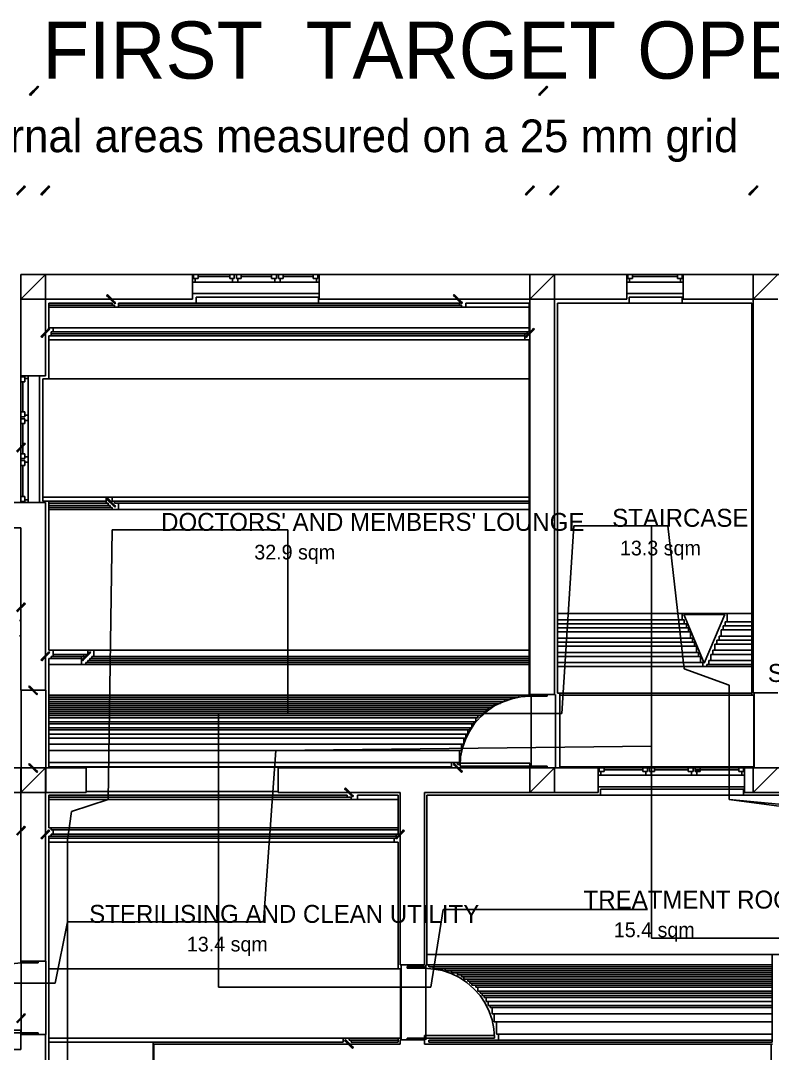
# Model space of a CAD drawing. Header units: millimetres. Extents: x -1419 to 55175, y -17366 to 3110.
# Drawn here: x 37899 to 47097, y -9535 to 3110 of the extents above; entities that cross this region are included whole.
import ezdxf

# ---------------------------------------------------------------- set-up
doc = ezdxf.new("R2010")
doc.units = ezdxf.units.MM
for name, color, linetype in [('COLUMN', 7, 'CONTINUOUS'), ('DOOR-EXISTING', 8, 'CONTINUOUS'), ('FLOW-PATIENT', 5, 'CONTINUOUS'), ('FLOW-SPECIMEN', 3, 'CONTINUOUS'), ('FLOW-STAFF', 30, 'CONTINUOUS'), ('FLOW-WASTE', 1, 'CONTINUOUS'), ('NOTES', 8, 'CONTINUOUS'), ('OPENING-CASED', 4, 'CONTINUOUS'), ('ROOM-AREA', 8, 'CONTINUOUS'), ('ROOM-TEXT', 7, 'CONTINUOUS'), ('WALL-EXISTING', 7, 'CONTINUOUS'), ('ZONE-COMMON', 8, 'CONTINUOUS'), ('ZONE-PROCEDURE', 6, 'CONTINUOUS')]:
    doc.layers.add(name, color=color, linetype=linetype)

msp = doc.modelspace()

# ---------------------------------------------------------------- linework, layer by layer
at = {"layer": 'COLUMN'}
for p, q in [((38107.7, 2306.7), (38006.6, 2208.8)), ((38006.6, 2208.8), (38107.7, 2306.7)), ((38019.7, 2195.8), (38107.7, 2306.7)), ((38019.7, 2195.8), (38107.7, 2306.7)), ((38107.7, 2306.7), (38019.7, 2195.8)), ((38107.7, 2306.7), (38019.7, 2195.8)), ((38117.5, 2296.9), (38019.7, 2195.8)), ((38019.7, 2195.8), (38117.5, 2296.9)), ((38107.7, 2306.7), (38117.5, 2296.9)), ((38117.5, 2296.9), (38107.7, 2306.7)), ((44339.4, 2306.7), (44238.3, 2208.8)), ((44238.3, 2208.8), (44339.4, 2306.7)), ((44248.1, 2195.8), (44339.4, 2306.7)), ((44248.1, 2195.8), (44339.4, 2306.7)), ((44339.4, 2306.7), (44248.1, 2195.8)), ((44339.4, 2306.7), (44248.1, 2195.8)), ((44349.2, 2296.9), (44248.1, 2195.8)), ((44248.1, 2195.8), (44349.2, 2296.9)), ((44339.4, 2306.7), (44349.2, 2296.9)), ((44349.2, 2296.9), (44339.4, 2306.7)), ((38006.6, 2208.8), (38019.7, 2195.8)), ((38019.7, 2195.8), (38006.6, 2208.8)), ((44238.3, 2208.8), (44248.1, 2195.8)), ((44248.1, 2195.8), (44238.3, 2208.8)), ((37944.6, 1086.5), (37846.7, 988.6)), ((37944.6, 1086.5), (37846.7, 988.6)), ((37856.5, 975.5), (37944.6, 1086.5)), ((37856.5, 975.5), (37944.6, 1086.5)), ((37856.5, 975.5), (37944.6, 1086.5)), ((37856.5, 975.5), (37944.6, 1086.5)), ((37957.7, 1076.7), (37856.5, 975.5)), ((37957.7, 1076.7), (37856.5, 975.5)), ((37944.6, 1086.5), (37957.7, 1076.7)), ((37944.6, 1086.5), (37957.7, 1076.7)), ((38146.9, 988.6), (38244.8, 1086.5)), ((38146.9, 988.6), (38244.8, 1086.5)), ((38244.8, 1086.5), (38156.7, 975.5)), ((38244.8, 1086.5), (38156.7, 975.5)), ((38244.8, 1086.5), (38156.7, 975.5)), ((38244.8, 1086.5), (38156.7, 975.5)), ((38156.7, 975.5), (38254.6, 1076.7)), ((38156.7, 975.5), (38254.6, 1076.7)), ((38254.6, 1076.7), (38244.8, 1086.5)), ((38254.6, 1076.7), (38244.8, 1086.5)), ((44176.3, 1086.5), (44075.1, 988.6)), ((44176.3, 1086.5), (44075.1, 988.6)), ((44084.9, 975.5), (44176.3, 1086.5)), ((44084.9, 975.5), (44176.3, 1086.5)), ((44084.9, 975.5), (44176.3, 1086.5)), ((44084.9, 975.5), (44176.3, 1086.5)), ((44186.1, 1076.7), (44084.9, 975.5)), ((44186.1, 1076.7), (44084.9, 975.5)), ((44176.3, 1086.5), (44186.1, 1076.7)), ((44176.3, 1086.5), (44186.1, 1076.7)), ((44375.3, 988.6), (44476.4, 1086.5)), ((44375.3, 988.6), (44476.4, 1086.5)), ((44476.4, 1086.5), (44385.1, 975.5)), ((44476.4, 1086.5), (44385.1, 975.5)), ((44476.4, 1086.5), (44385.1, 975.5)), ((44476.4, 1086.5), (44385.1, 975.5)), ((44385.1, 975.5), (44486.2, 1076.7)), ((44385.1, 975.5), (44486.2, 1076.7)), ((44486.2, 1076.7), (44476.4, 1086.5)), ((44486.2, 1076.7), (44476.4, 1086.5)), ((46910.4, 1086.5), (46809.2, 988.6)), ((46910.4, 1086.5), (46809.2, 988.6)), ((46822.3, 975.5), (46910.4, 1086.5)), ((46822.3, 975.5), (46910.4, 1086.5)), ((46822.3, 975.5), (46910.4, 1086.5)), ((46822.3, 975.5), (46910.4, 1086.5)), ((46920.2, 1076.7), (46822.3, 975.5)), ((46920.2, 1076.7), (46822.3, 975.5)), ((46910.4, 1086.5), (46920.2, 1076.7)), ((46910.4, 1086.5), (46920.2, 1076.7)), ((38156.7, 975.5), (38146.9, 988.6)), ((38156.7, 975.5), (38146.9, 988.6)), ((44075.1, 988.6), (44084.9, 975.5)), ((44075.1, 988.6), (44084.9, 975.5)), ((44385.1, 975.5), (44375.3, 988.6)), ((44385.1, 975.5), (44375.3, 988.6)), ((46809.2, 988.6), (46822.3, 975.5)), ((46809.2, 988.6), (46822.3, 975.5)), ((37902.2, 0), (37902.2, -300.2)), ((37902.2, -300.2), (38202.4, 0)), ((38202.4, 0), (37902.2, 0)), ((37902.2, -300.2), (38202.4, 0)), ((38202.4, 0), (38202.4, -300.2)), ((44130.6, 0), (44130.6, -300.2)), ((44130.6, -300.2), (44430.8, 0)), ((44430.8, 0), (44130.6, 0)), ((44130.6, -300.2), (44430.8, 0)), ((44430.8, 0), (44430.8, -300.2)), ((46864.7, 0), (46864.7, -300.2)), ((46864.7, -300.2), (47164.9, 0)), ((47164.9, 0), (46864.7, 0)), ((46864.7, -300.2), (47164.9, 0)), ((38949.5, -254.5), (38959.3, -244.7)), ((38959.3, -244.7), (39060.4, -345.8)), ((43194.2, -254.5), (43204, -244.7)), ((43204, -244.7), (43305.1, -345.8)), ((38202.4, -300.2), (37902.2, -300.2)), ((39060.4, -345.8), (38949.5, -254.5)), ((38949.5, -254.5), (39050.7, -355.6)), ((39060.4, -345.8), (38949.5, -254.5)), ((39050.7, -355.6), (39060.4, -345.8)), ((43305.1, -345.8), (43194.2, -254.5)), ((43194.2, -254.5), (43295.4, -355.6)), ((43305.1, -345.8), (43194.2, -254.5)), ((43295.4, -355.6), (43305.1, -345.8)), ((44430.8, -300.2), (44130.6, -300.2)), ((47164.9, -300.2), (46864.7, -300.2)), ((38146.9, -756.9), (38244.8, -659.1)), ((38156.7, -770), (38146.9, -756.9)), ((38244.8, -659.1), (38156.7, -770)), ((38244.8, -659.1), (38156.7, -770)), ((38156.7, -770), (38254.6, -668.8)), ((38254.6, -668.8), (38244.8, -659.1)), ((44176.3, -659.1), (44075.1, -756.9)), ((44075.1, -756.9), (44084.9, -770)), ((44084.9, -770), (44176.3, -659.1)), ((44084.9, -770), (44176.3, -659.1)), ((44186.1, -668.8), (44084.9, -770)), ((44176.3, -659.1), (44186.1, -668.8)), ((37944.6, -2062), (37846.7, -2163.1)), ((37856.5, -2172.9), (37944.6, -2062)), ((37856.5, -2172.9), (37944.6, -2062)), ((37957.7, -2071.8), (37856.5, -2172.9)), ((37944.6, -2062), (37957.7, -2071.8)), ((38959.3, -2734.1), (38949.5, -2747.2)), ((38949.5, -2747.2), (39060.4, -2835.2)), ((38949.5, -2747.2), (39060.4, -2835.2)), ((39050.7, -2845), (38949.5, -2747.2)), ((39060.4, -2835.2), (38959.3, -2734.1)), ((39060.4, -2835.2), (39050.7, -2845)), ((37944.6, -4019.6), (37846.7, -4117.5)), ((37856.5, -4127.3), (37944.6, -4019.6)), ((37856.5, -4127.3), (37944.6, -4019.6)), ((37957.7, -4029.4), (37856.5, -4127.3)), ((37944.6, -4019.6), (37957.7, -4029.4)), ((46264.4, -4756.9), (46013.1, -4163.1)), ((46013.1, -4163.1), (46515.6, -4163.1)), ((46515.6, -4163.1), (46264.4, -4756.9)), ((38146.9, -4717.8), (38244.8, -4616.6)), ((38244.8, -4616.6), (38156.7, -4727.6)), ((38244.8, -4616.6), (38156.7, -4727.6)), ((38156.7, -4727.6), (38254.6, -4626.4)), ((38254.6, -4626.4), (38244.8, -4616.6)), ((38744, -4616.6), (38646.1, -4717.8)), ((38655.9, -4727.6), (38744, -4616.6)), ((38655.9, -4727.6), (38744, -4616.6)), ((38757, -4626.4), (38655.9, -4727.6)), ((38744, -4616.6), (38757, -4626.4)), ((38156.7, -4727.6), (38146.9, -4717.8)), ((38646.1, -4717.8), (38655.9, -4727.6)), ((37996.8, -5047.3), (38006.6, -5034.3)), ((38104.5, -5135.4), (37996.8, -5047.3)), ((37996.8, -5047.3), (38094.7, -5145.2)), ((38104.5, -5135.4), (37996.8, -5047.3)), ((38006.6, -5034.3), (38104.5, -5135.4)), ((38094.7, -5145.2), (38104.5, -5135.4)), ((37902.2, -6039.2), (37902.2, -6339.3)), ((37902.2, -6339.3), (38202.4, -6039.2)), ((38202.4, -6039.2), (37902.2, -6039.2)), ((37902.2, -6339.3), (38202.4, -6039.2)), ((38006.6, -5987), (37996.8, -5996.8)), ((37996.8, -5996.8), (38104.5, -6084.8)), ((37996.8, -5996.8), (38104.5, -6084.8)), ((38094.7, -6094.6), (37996.8, -5996.8)), ((38104.5, -6084.8), (38006.6, -5987)), ((38202.4, -6039.2), (38202.4, -6339.3)), ((43204, -5987), (43194.2, -5996.8)), ((43194.2, -5996.8), (43305.1, -6084.8)), ((43194.2, -5996.8), (43305.1, -6084.8)), ((43295.4, -6094.6), (43194.2, -5996.8)), ((43305.1, -6084.8), (43204, -5987)), ((44130.6, -6039.2), (44130.6, -6339.3)), ((44130.6, -6339.3), (44430.8, -6039.2)), ((44430.8, -6039.2), (44130.6, -6039.2)), ((44130.6, -6339.3), (44430.8, -6039.2)), ((44430.8, -6039.2), (44430.8, -6339.3)), ((46864.7, -6039.2), (46864.7, -6339.3)), ((46864.7, -6339.3), (47164.9, -6039.2)), ((47164.9, -6039.2), (46864.7, -6039.2)), ((46864.7, -6339.3), (47164.9, -6039.2)), ((38104.5, -6084.8), (38094.7, -6094.6)), ((43305.1, -6084.8), (43295.4, -6094.6)), ((41859.8, -6296.9), (41872.8, -6283.9)), ((41970.7, -6385), (41859.8, -6296.9)), ((41859.8, -6296.9), (41960.9, -6394.8)), ((41970.7, -6385), (41859.8, -6296.9)), ((41872.8, -6283.9), (41970.7, -6385)), ((38202.4, -6339.3), (37902.2, -6339.3)), ((41960.9, -6394.8), (41970.7, -6385)), ((44430.8, -6339.3), (44130.6, -6339.3)), ((47164.9, -6339.3), (46864.7, -6339.3)), ((37944.6, -6753.7), (37846.7, -6854.8)), ((37856.5, -6864.6), (37944.6, -6753.7)), ((37856.5, -6864.6), (37944.6, -6753.7)), ((37957.7, -6763.5), (37856.5, -6864.6)), ((37944.6, -6753.7), (37957.7, -6763.5)), ((38146.9, -6900.5), (38244.8, -6799.4)), ((38244.8, -6799.4), (38156.7, -6910.3)), ((38244.8, -6799.4), (38156.7, -6910.3)), ((38156.7, -6910.3), (38254.6, -6809.2)), ((38254.6, -6809.2), (38244.8, -6799.4)), ((42584.1, -6799.4), (42486.2, -6900.5)), ((42496, -6910.3), (42584.1, -6799.4)), ((42496, -6910.3), (42584.1, -6799.4)), ((42597.2, -6809.2), (42496, -6910.3)), ((42584.1, -6799.4), (42597.2, -6809.2)), ((38156.7, -6910.3), (38146.9, -6900.5)), ((42486.2, -6900.5), (42496, -6910.3)), ((37944.6, -9050.6), (37846.7, -9151.7)), ((37856.5, -9161.5), (37944.6, -9050.6)), ((37856.5, -9161.5), (37944.6, -9050.6)), ((37957.7, -9060.4), (37856.5, -9161.5)), ((37944.6, -9050.6), (37957.7, -9060.4)), ((41872.8, -9367.1), (41859.8, -9376.9)), ((41859.8, -9376.9), (41970.7, -9464.9)), ((41859.8, -9376.9), (41970.7, -9464.9)), ((41960.9, -9474.7), (41859.8, -9376.9)), ((41970.7, -9464.9), (41872.8, -9367.1)), ((41970.7, -9464.9), (41960.9, -9474.7))]:
    msp.add_line(p, q, dxfattribs=at)
at = {"layer": 'DOOR-EXISTING'}
for p, q in [((40071.9, 0), (40000.1, 0)), ((40000.1, 0), (40000.1, -231.6)), ((40013.1, 0), (40013.1, -45.7)), ((40708.1, 0), (40071.9, 0)), ((40071.9, 0), (41478.1, 0)), ((40071.9, -45.7), (40071.9, 0)), ((40636.3, 0), (40163.2, 0)), ((40525.4, 0), (40456.9, 0)), ((40456.9, 0), (40456.9, -45.7)), ((40512.3, 0), (40512.3, -45.7)), ((40597.1, 0), (40525.4, 0)), ((40538.4, 0), (40538.4, -45.7)), ((40597.1, -45.7), (40597.1, 0)), ((41478.1, 0), (40708.1, 0)), ((41249.7, 0), (40779.9, 0)), ((41040.9, 0), (40969.1, 0)), ((40969.1, 0), (40969.1, -45.7)), ((41027.8, 0), (41027.8, -45.7)), ((41112.6, 0), (41040.9, 0)), ((41053.9, 0), (41053.9, -45.7)), ((41112.6, -45.7), (41112.6, 0)), ((41478.1, -45.7), (41478.1, 0)), ((41478.1, 0), (41549.8, 0)), ((41536.8, 0), (41536.8, -45.7)), ((41549.8, 0), (41549.8, -231.6)), ((45386.7, 0), (45314.9, 0)), ((45314.9, 0), (45314.9, -231.6)), ((45328, 0), (45328, -45.7)), ((45386.7, 0), (46006.6, 0)), ((46006.6, 0), (45386.7, 0)), ((45386.7, -45.7), (45386.7, 0)), ((45745.6, 0), (46006.6, 0)), ((45934.8, -45.7), (45934.8, 0)), ((45934.8, 0), (46006.6, 0)), ((45993.6, 0), (45993.6, -45.7)), ((46006.6, 0), (46006.6, -231.6)), ((40000.1, -91.4), (40032.7, -91.4)), ((40013.1, -45.7), (40032.7, -45.7)), ((40032.7, -91.4), (40032.7, -45.7)), ((40032.7, -45.7), (40071.9, -45.7)), ((40032.7, -91.4), (40675.5, -91.4)), ((40456.9, -22.8), (40071.9, -22.8)), ((40456.9, -45.7), (40492.7, -45.7)), ((40512.3, -45.7), (40492.7, -45.7)), ((40492.7, -45.7), (40492.7, -91.4)), ((40492.7, -91.4), (40525.4, -91.4)), ((40525.4, -91.4), (40558, -91.4)), ((40538.4, -45.7), (40558, -45.7)), ((40558, -45.7), (40597.1, -45.7)), ((40558, -91.4), (40558, -45.7)), ((40969.1, -22.8), (40597.1, -22.8)), ((40610.2, -91.4), (41517.2, -91.4)), ((40969.1, -45.7), (41008.2, -45.7)), ((41027.8, -45.7), (41008.2, -45.7)), ((41008.2, -45.7), (41008.2, -91.4)), ((41008.2, -91.4), (41040.9, -91.4)), ((41040.9, -91.4), (41073.5, -91.4)), ((41053.9, -45.7), (41073.5, -45.7)), ((41073.5, -45.7), (41112.6, -45.7)), ((41073.5, -91.4), (41073.5, -45.7)), ((41478.1, -22.8), (41112.6, -22.8)), ((41517.2, -45.7), (41478.1, -45.7)), ((41517.2, -91.4), (41517.2, -45.7)), ((41536.8, -45.7), (41517.2, -45.7)), ((41549.8, -91.4), (41517.2, -91.4)), ((45314.9, -91.4), (45347.6, -91.4)), ((45328, -45.7), (45347.6, -45.7)), ((45347.6, -91.4), (45347.6, -45.7)), ((45347.6, -45.7), (45386.7, -45.7)), ((46006.6, -91.4), (45347.6, -91.4)), ((45386.7, -22.8), (45882.6, -22.8)), ((45553.1, -22.8), (45934.8, -22.8)), ((45974, -45.7), (45934.8, -45.7)), ((45974, -91.4), (45974, -45.7)), ((45993.6, -45.7), (45974, -45.7)), ((46006.6, -91.4), (45974, -91.4)), ((41549.8, -231.6), (40000.1, -231.6)), ((40000.1, -231.6), (40708.1, -231.6)), ((40708.1, -231.6), (41549.8, -231.6)), ((46006.6, -231.6), (45314.9, -231.6)), ((45314.9, -231.6), (46006.6, -231.6)), ((37902.2, -1311.6), (37902.2, -1239.8)), ((37902.2, -1239.8), (38130.6, -1239.8)), ((37902.2, -1252.9), (37947.9, -1252.9)), ((37947.9, -1252.9), (37947.9, -1272.4)), ((37990.3, -1239.8), (37990.3, -1272.4)), ((38130.6, -2084.8), (38130.6, -1239.8)), ((38130.6, -1239.8), (38130.6, -2789.6)), ((37902.2, -1311.6), (37902.2, -2084.8)), ((37902.2, -2717.8), (37902.2, -1311.6)), ((37947.9, -1311.6), (37902.2, -1311.6)), ((37925, -1311.6), (37925, -1680.3)), ((37990.3, -1272.4), (37947.9, -1272.4)), ((37947.9, -1272.4), (37947.9, -1311.6)), ((37990.3, -2179.4), (37990.3, -1272.4)), ((37902.2, -1540), (37902.2, -2013.1)), ((37947.9, -1680.3), (37902.2, -1680.3)), ((37902.2, -1680.3), (37902.2, -1752)), ((37902.2, -1739), (37947.9, -1739)), ((37902.2, -1752), (37902.2, -1823.8)), ((37902.2, -1765.1), (37947.9, -1765.1)), ((37947.9, -1719.4), (37947.9, -1680.3)), ((37947.9, -1739), (37947.9, -1719.4)), ((37990.3, -1719.4), (37947.9, -1719.4)), ((37947.9, -1765.1), (37947.9, -1784.7)), ((37990.3, -1752), (37990.3, -1719.4)), ((37990.3, -1784.7), (37990.3, -1752)), ((37902.2, -1823.8), (37947.9, -1823.8)), ((37925, -1823.8), (37925, -2192.5)), ((37947.9, -1823.8), (37947.9, -1784.7)), ((37947.9, -1784.7), (37990.3, -1784.7)), ((37902.2, -2084.8), (37902.2, -2717.8)), ((37990.3, -2756.9), (37990.3, -2117.5)), ((38130.6, -2789.6), (38130.6, -2084.8)), ((37902.2, -2156.6), (37902.2, -2629.7)), ((37947.9, -2192.5), (37902.2, -2192.5)), ((37902.2, -2192.5), (37902.2, -2264.3)), ((37902.2, -2251.2), (37947.9, -2251.2)), ((37902.2, -2264.3), (37902.2, -2336.1)), ((37947.9, -2231.7), (37947.9, -2192.5)), ((37947.9, -2251.2), (37947.9, -2231.7)), ((37990.3, -2231.7), (37947.9, -2231.7)), ((37990.3, -2264.3), (37990.3, -2231.7)), ((37990.3, -2296.9), (37990.3, -2264.3)), ((37902.2, -2277.3), (37947.9, -2277.3)), ((37902.2, -2336.1), (37947.9, -2336.1)), ((37925, -2336.1), (37925, -2717.8)), ((37947.9, -2277.3), (37947.9, -2296.9)), ((37947.9, -2336.1), (37947.9, -2296.9)), ((37947.9, -2296.9), (37990.3, -2296.9)), ((37947.9, -2717.8), (37902.2, -2717.8)), ((37902.2, -2717.8), (37902.2, -2789.6)), ((37902.2, -2776.5), (37947.9, -2776.5)), ((37947.9, -2756.9), (37947.9, -2717.8)), ((37990.3, -2756.9), (37947.9, -2756.9)), ((37947.9, -2776.5), (37947.9, -2756.9)), ((37990.3, -2789.6), (37990.3, -2756.9)), ((37902.2, -2789.6), (38130.6, -2789.6)), ((37902.2, -4234.9), (37882.6, -4234.9)), ((37902.2, -4424.2), (37902.2, -4234.9)), ((37882.6, -4424.2), (37902.2, -4424.2)), ((44019.7, -5171.3), (43908.7, -5194.1)), ((44130.6, -5161.5), (44019.7, -5171.3)), ((44130.6, -5141.9), (44130.6, -5161.5)), ((44342.7, -5141.9), (44130.6, -5141.9)), ((44130.6, -5161.5), (44342.7, -5161.5)), ((44342.7, -5161.5), (44342.7, -5141.9)), ((43703.2, -5275.7), (43611.8, -5341)), ((43804.3, -5230), (43703.2, -5275.7)), ((43908.7, -5194.1), (43804.3, -5230)), ((43527, -5412.7), (43452, -5497.6)), ((43611.8, -5341), (43527, -5412.7)), ((43452, -5497.6), (43390, -5592.2)), ((43341, -5690.1), (43305.1, -5794.5)), ((43390, -5592.2), (43341, -5690.1)), ((43305.1, -5794.5), (43282.3, -5905.4)), ((43282.3, -5905.4), (43275.8, -6019.6)), ((43275.8, -5983.7), (43275.8, -6019.6)), ((44130.6, -5983.7), (43275.8, -5983.7)), ((43275.8, -6019.6), (44130.6, -6019.6)), ((44130.6, -6019.6), (44130.6, -5983.7)), ((44342.7, -6019.6), (44130.6, -6019.6)), ((44130.6, -6019.6), (44130.6, -6039.2)), ((44130.6, -6039.2), (44342.7, -6039.2)), ((44342.7, -6039.2), (44342.7, -6019.6)), ((45037.6, -6039.2), (44965.8, -6039.2)), ((44965.8, -6039.2), (44965.8, -6270.8)), ((44978.9, -6039.2), (44978.9, -6084.8)), ((45856.5, -6039.2), (45037.6, -6039.2)), ((45037.6, -6039.2), (46685.3, -6039.2)), ((45037.6, -6084.8), (45037.6, -6039.2)), ((45510.7, -6065.3), (45037.6, -6065.3)), ((45784.8, -6039.2), (45311.7, -6039.2)), ((45582.5, -6039.2), (45510.7, -6039.2)), ((45510.7, -6039.2), (45510.7, -6084.8)), ((45569.4, -6039.2), (45569.4, -6084.8)), ((45654.3, -6039.2), (45582.5, -6039.2)), ((45595.5, -6039.2), (45595.5, -6084.8)), ((45654.3, -6084.8), (45654.3, -6039.2)), ((46068.6, -6065.3), (45654.3, -6065.3)), ((46685.3, -6039.2), (45856.5, -6039.2)), ((46398.1, -6039.2), (45928.3, -6039.2)), ((46140.4, -6039.2), (46068.6, -6039.2)), ((46068.6, -6039.2), (46068.6, -6084.8)), ((46127.3, -6039.2), (46127.3, -6084.8)), ((46212.2, -6039.2), (46140.4, -6039.2)), ((46153.4, -6039.2), (46153.4, -6084.8)), ((46685.3, -6065.3), (46153.4, -6065.3)), ((46212.2, -6084.8), (46212.2, -6039.2)), ((46685.3, -6084.8), (46685.3, -6039.2)), ((46685.3, -6039.2), (46757, -6039.2)), ((46744, -6039.2), (46744, -6084.8)), ((46757, -6039.2), (46757, -6270.8)), ((44965.8, -6130.5), (44998.5, -6130.5)), ((44978.9, -6084.8), (44998.5, -6084.8)), ((44998.5, -6130.5), (44998.5, -6084.8)), ((44998.5, -6084.8), (45037.6, -6084.8)), ((44998.5, -6130.5), (45823.9, -6130.5)), ((45510.7, -6084.8), (45549.9, -6084.8)), ((45569.4, -6084.8), (45549.9, -6084.8)), ((45549.9, -6084.8), (45549.9, -6130.5)), ((45549.9, -6130.5), (45582.5, -6130.5)), ((45582.5, -6130.5), (45615.1, -6130.5)), ((45595.5, -6084.8), (45615.1, -6084.8)), ((45615.1, -6084.8), (45654.3, -6084.8)), ((45615.1, -6130.5), (45615.1, -6084.8)), ((45758.7, -6130.5), (46724.4, -6130.5)), ((46068.6, -6084.8), (46107.8, -6084.8)), ((46127.3, -6084.8), (46107.8, -6084.8)), ((46107.8, -6084.8), (46107.8, -6130.5)), ((46107.8, -6130.5), (46140.4, -6130.5)), ((46140.4, -6130.5), (46173, -6130.5)), ((46153.4, -6084.8), (46173, -6084.8)), ((46173, -6084.8), (46212.2, -6084.8)), ((46173, -6130.5), (46173, -6084.8)), ((46724.4, -6084.8), (46685.3, -6084.8)), ((46724.4, -6130.5), (46724.4, -6084.8)), ((46744, -6084.8), (46724.4, -6084.8)), ((46757, -6130.5), (46724.4, -6130.5)), ((46757, -6270.8), (44965.8, -6270.8)), ((44965.8, -6270.8), (45912, -6270.8)), ((45912, -6270.8), (46757, -6270.8)), ((37902.2, -8427.4), (37788, -8437.2)), ((37902.2, -8404.6), (37902.2, -8427.4)), ((38114.3, -8404.6), (37902.2, -8404.6)), ((37902.2, -8427.4), (38114.3, -8427.4)), ((38114.3, -8427.4), (38114.3, -8404.6)), ((42626.5, -8492.7), (42626.5, -8469.8)), ((42626.5, -8469.8), (42841.9, -8469.8)), ((42841.9, -8469.8), (42841.9, -8492.7)), ((42841.9, -8492.7), (42626.5, -8492.7)), ((42841.9, -8492.7), (42952.8, -8502.5)), ((42952.8, -8502.5), (43060.4, -8522)), ((43060.4, -8522), (43168.1, -8557.9)), ((43168.1, -8557.9), (43269.3, -8606.9)), ((43269.3, -8606.9), (43360.6, -8668.9)), ((43360.6, -8668.9), (43445.4, -8743.9)), ((43445.4, -8743.9), (43520.5, -8828.7)), ((43520.5, -8828.7), (43582.5, -8920.1)), ((43582.5, -8920.1), (43631.4, -9021.2)), ((43631.4, -9021.2), (43667.3, -9125.6)), ((43667.3, -9125.6), (43690.1, -9236.6)), ((37902.2, -9249.6), (37044.1, -9249.6)), ((37044.1, -9285.5), (37902.2, -9285.5)), ((37902.2, -9285.5), (37902.2, -9249.6)), ((38114.3, -9285.5), (37902.2, -9285.5)), ((37902.2, -9285.5), (37902.2, -9305.1)), ((37902.2, -9305.1), (38114.3, -9305.1)), ((38114.3, -9305.1), (38114.3, -9285.5)), ((42626.5, -9347.5), (42841.9, -9347.5)), ((42626.5, -9370.3), (42626.5, -9347.5)), ((42841.9, -9347.5), (42841.9, -9314.9)), ((42841.9, -9314.9), (43696.7, -9314.9)), ((42841.9, -9347.5), (42841.9, -9370.3)), ((43696.7, -9347.5), (42841.9, -9347.5)), ((43690.1, -9236.6), (43696.7, -9347.5)), ((43696.7, -9314.9), (43696.7, -9347.5)), ((42841.9, -9370.3), (42626.5, -9370.3))]:
    msp.add_line(p, q, dxfattribs=at)
at = {"layer": 'FLOW-PATIENT'}
for p, q in [((39020, -3125), (38970, -6425)), ((41170, -3125), (39020, -3125)), ((41170, -5375), (41170, -3125)), ((44670, -3075), (44520, -5375)), ((45620, -3075), (44670, -3075)), ((45620, -3075), (45820, -3075)), ((45620, -3075), (45820, -3075)), ((45820, -3075), (46020, -4825)), ((45820, -3075), (46020, -4825)), ((46020, -4825), (46570, -5025)), ((46020, -4825), (46570, -5025)), ((46570, -5025), (46570, -6425)), ((46570, -5025), (46570, -6425)), ((44520, -5375), (41170, -5375)), ((38970, -6425), (38520, -6575)), ((46570, -6425), (47670, -6575)), ((46570, -6425), (48120, -6575)), ((38520, -6575), (38470, -6925)), ((38470, -6925), (38470, -10075))]:
    msp.add_line(p, q, dxfattribs=at)
at = {"layer": 'FLOW-SPECIMEN'}
for p, q in [((45620, -8125), (45620, -3075)), ((47520, -8125), (45620, -8125))]:
    msp.add_line(p, q, dxfattribs=at)
at = {"layer": 'FLOW-STAFF'}
for p, q in [((44670, -3075), (44520, -5375)), ((45620, -3075), (44670, -3075)), ((44520, -5375), (40320, -5375)), ((40320, -5375), (40320, -7925)), ((38470, -7925), (38320, -8675)), ((40320, -7925), (38470, -7925)), ((38320, -8675), (31920, -8675))]:
    msp.add_line(p, q, dxfattribs=at)
at = {"layer": 'FLOW-WASTE'}
for p, q in [((45620, -5775), (45620, -3075)), ((41020, -5825), (45620, -5775)), ((40870, -7925), (41020, -5825)), ((43070, -7775), (42920, -8725)), ((45570, -7775), (43070, -7775)), ((40320, -8725), (40320, -7925)), ((40320, -7925), (40870, -7925)), ((42920, -8725), (40320, -8725))]:
    msp.add_line(p, q, dxfattribs=at)
at = {"layer": 'OPENING-CASED'}
for p, q in [((37905, -5089.7), (37905, -6339.3)), ((38205, -5089.7), (38205, -6339.3)), ((44145, -5141.9), (44145, -6039.2)), ((44445, -5141.9), (44445, -6039.2)), ((46875, -5119.1), (46875, -6039.2)), ((38701.5, -6030), (41050.7, -6030)), ((38701.5, -6330), (41050.7, -6330)), ((37905, -8404.6), (37905, -9305.1)), ((38205, -8404.6), (38205, -9305.1)), ((42555, -8450.3), (42555, -9370.3)), ((42855, -8450.3), (42855, -9370.3)), ((47085, -9422.5), (47085, -10619.9))]:
    msp.add_line(p, q, dxfattribs=at)
at = {"layer": 'WALL-EXISTING'}
for p, q in [((37902.2, 0), (40000.1, 0)), ((37902.2, -1239.8), (37902.2, 0)), ((40000.1, -300.2), (40000.1, 0)), ((41549.8, 0), (44130.6, 0)), ((41549.8, -300.2), (41549.8, 0)), ((44130.6, 0), (45314.9, 0)), ((45314.9, 0), (45314.9, -300.2)), ((46006.6, 0), (49484.6, 0)), ((46006.6, 0), (46006.6, -300.2)), ((38202.4, -300.2), (40000.1, -300.2)), ((38202.4, -1239.8), (38202.4, -300.2)), ((41549.8, -300.2), (44130.6, -300.2)), ((44130.6, -5141.9), (44130.6, -300.2)), ((44430.8, -5141.9), (44430.8, -300.2)), ((44430.8, -300.2), (45314.9, -300.2)), ((46006.6, -300.2), (46864.7, -300.2)), ((46864.7, -300.2), (46864.7, -5119.1)), ((37902.2, -1239.8), (38202.4, -1239.8)), ((36114.3, -2789.6), (38202.4, -2789.6)), ((38202.4, -5089.7), (38202.4, -2789.6)), ((36114.3, -3099.5), (37902.2, -3099.5)), ((37902.2, -5089.7), (37902.2, -3099.5)), ((37902.2, -5089.7), (38202.4, -5089.7)), ((44130.6, -5141.9), (44430.8, -5141.9)), ((46864.7, -5119.1), (47164.9, -5119.1)), ((36884.3, -6039.2), (38701.5, -6039.2)), ((38701.5, -6039.2), (38701.5, -6339.3)), ((41050.7, -6039.2), (44965.8, -6039.2)), ((41050.7, -6039.2), (41050.7, -6339.3)), ((44130.6, -6039.2), (44130.6, -6339.3)), ((44430.8, -6039.2), (44430.8, -6339.3)), ((44965.8, -6039.2), (44965.8, -6339.3)), ((46757, -6039.2), (48326.4, -6039.2)), ((46757, -6039.2), (46757, -6339.3)), ((46864.7, -6039.2), (46864.7, -6339.3)), ((36584.1, -6339.3), (37902.2, -6339.3)), ((37902.2, -6339.3), (37902.2, -8404.6)), ((38202.4, -6339.3), (38701.5, -6339.3)), ((38202.4, -6339.3), (38202.4, -8404.6)), ((41050.7, -6339.3), (42541.7, -6339.3)), ((42541.7, -6339.3), (42541.7, -8450.3)), ((42841.9, -6339.3), (44965.8, -6339.3)), ((42841.9, -6339.3), (42841.9, -8450.3)), ((46757, -6339.3), (48326.4, -6339.3)), ((37902.2, -8404.6), (38202.4, -8404.6)), ((42541.7, -8450.3), (42841.9, -8450.3)), ((37902.2, -9305.1), (38202.4, -9305.1)), ((37902.2, -9305.1), (37902.2, -9487.8)), ((38202.4, -9305.1), (38202.4, -9970.7)), ((39530.3, -9422.5), (42541.7, -9422.5)), ((39530.3, -9422.5), (39530.3, -9719.4)), ((39530.3, -9422.5), (39530.3, -9771.6)), ((42541.7, -9370.3), (42841.9, -9370.3)), ((42541.7, -9370.3), (42541.7, -9422.5)), ((42841.9, -9370.3), (42841.9, -9422.5)), ((42841.9, -9422.5), (47099.6, -9422.5)), ((37902.2, -9487.8), (34982.1, -9487.8))]:
    msp.add_line(p, q, dxfattribs=at)
at = {"layer": 'ZONE-COMMON'}
for p, q in [((38245, -350), (39020, -350)), ((38245, -375), (38245, -350)), ((39020, -375), (38245, -375)), ((38245, -375), (39045, -375)), ((38245, -400), (38245, -375)), ((39020, -350), (39020, -375)), ((39045, -375), (39045, -400)), ((39095, -350), (43270, -350)), ((39095, -375), (39095, -350)), ((43270, -375), (39095, -375)), ((39095, -375), (43295, -375)), ((39095, -400), (39095, -375)), ((40045, -275), (41545, -275)), ((40045, -350), (40045, -275)), ((41545, -350), (40045, -350)), ((41545, -275), (41545, -350)), ((43270, -350), (43270, -375)), ((43295, -375), (43295, -400)), ((43345, -350), (44120, -350)), ((43345, -400), (43345, -350)), ((44120, -350), (44120, -400)), ((44470, -350), (46845, -350)), ((44470, -4150), (44470, -350)), ((45345, -275), (45995, -275)), ((45345, -350), (45345, -275)), ((45995, -350), (45345, -350)), ((45995, -275), (45995, -350)), ((46845, -350), (46845, -4150)), ((39045, -400), (38245, -400)), ((38245, -400), (44120, -400)), ((38245, -650), (38245, -400)), ((43295, -400), (39095, -400)), ((44120, -400), (43345, -400)), ((44120, -400), (44120, -650)), ((44120, -650), (38245, -650)), ((38245, -750), (44070, -750)), ((38245, -800), (38245, -750)), ((38270, -700), (44095, -700)), ((38270, -725), (38270, -700)), ((44095, -725), (38270, -725)), ((38270, -725), (44070, -725)), ((38270, -750), (38270, -725)), ((44070, -750), (38270, -750)), ((38295, -650), (44120, -650)), ((38295, -700), (38295, -650)), ((44120, -700), (38295, -700)), ((44070, -725), (44070, -750)), ((44070, -750), (44070, -800)), ((44095, -700), (44095, -725)), ((44120, -650), (44120, -700)), ((38245, -800), (44120, -800)), ((38245, -1275), (38245, -800)), ((44070, -800), (38245, -800)), ((44120, -800), (44120, -1275)), ((38170, -1275), (44120, -1275)), ((38170, -2725), (38170, -1275)), ((44120, -1275), (38245, -1275)), ((44120, -1275), (44120, -2725)), ((44120, -2725), (38170, -2725)), ((38170, -2725), (38945, -2725)), ((38170, -2775), (38170, -2725)), ((38945, -2775), (38170, -2775)), ((38245, -2775), (38945, -2775)), ((38245, -2800), (38245, -2775)), ((38945, -2725), (38945, -2775)), ((38945, -2775), (38945, -2800)), ((39020, -2725), (44120, -2725)), ((39020, -2775), (39020, -2725)), ((44120, -2775), (39020, -2775)), ((39045, -2775), (44120, -2775)), ((39045, -2800), (39045, -2775)), ((44120, -2725), (44120, -2775)), ((44120, -2775), (44120, -2800)), ((38945, -2800), (38245, -2800)), ((38245, -2800), (38970, -2800)), ((38245, -2825), (38245, -2800)), ((38970, -2825), (38245, -2825)), ((38245, -2825), (38995, -2825)), ((38245, -2850), (38245, -2825)), ((38245, -2850), (39020, -2850)), ((38245, -2875), (38245, -2850)), ((38995, -2850), (38245, -2850)), ((39020, -2875), (38245, -2875)), ((38245, -2875), (44120, -2875)), ((38245, -4600), (38245, -2875)), ((38970, -2800), (38970, -2825)), ((38995, -2825), (38995, -2850)), ((39020, -2850), (39020, -2875)), ((44120, -2800), (39045, -2800)), ((39095, -2800), (44120, -2800)), ((39095, -2875), (39095, -2800)), ((44120, -2875), (39095, -2875)), ((44120, -2800), (44120, -2875)), ((44120, -2875), (44120, -4600)), ((46845, -4150), (44470, -4150)), ((44470, -4150), (45995, -4150)), ((44470, -4225), (44470, -4150)), ((45995, -4150), (45995, -4225)), ((46545, -4150), (46845, -4150)), ((46545, -4250), (46545, -4150)), ((46845, -4150), (46845, -4250)), ((45995, -4225), (44470, -4225)), ((44470, -4225), (46020, -4225)), ((44470, -4275), (44470, -4225)), ((46020, -4275), (44470, -4275)), ((44470, -4275), (46045, -4275)), ((44470, -4325), (44470, -4275)), ((46020, -4225), (46020, -4275)), ((46045, -4275), (46045, -4325)), ((46520, -4250), (46845, -4250)), ((46520, -4300), (46520, -4250)), ((46845, -4250), (46545, -4250)), ((46845, -4250), (46845, -4300)), ((46045, -4325), (44470, -4325)), ((44470, -4325), (46070, -4325)), ((44470, -4375), (44470, -4325)), ((46070, -4375), (44470, -4375)), ((44470, -4375), (46095, -4375)), ((44470, -4450), (44470, -4375)), ((46070, -4325), (46070, -4375)), ((46095, -4375), (46095, -4450)), ((46445, -4425), (46845, -4425)), ((46445, -4475), (46445, -4425)), ((46470, -4350), (46845, -4350)), ((46470, -4425), (46470, -4350)), ((46845, -4425), (46470, -4425)), ((46495, -4300), (46845, -4300)), ((46495, -4350), (46495, -4300)), ((46845, -4350), (46495, -4350)), ((46845, -4300), (46520, -4300)), ((46845, -4300), (46845, -4350)), ((46845, -4350), (46845, -4425)), ((46845, -4425), (46845, -4475)), ((46095, -4450), (44470, -4450)), ((44470, -4450), (46120, -4450)), ((44470, -4500), (44470, -4450)), ((46120, -4500), (44470, -4500)), ((44470, -4500), (46145, -4500)), ((44470, -4550), (44470, -4500)), ((46145, -4550), (44470, -4550)), ((44470, -4550), (46170, -4550)), ((44470, -4625), (44470, -4550)), ((46120, -4450), (46120, -4500)), ((46145, -4500), (46145, -4550)), ((46170, -4550), (46170, -4625)), ((46395, -4525), (46845, -4525)), ((46395, -4600), (46395, -4525)), ((46420, -4475), (46845, -4475)), ((46420, -4525), (46420, -4475)), ((46845, -4525), (46420, -4525)), ((46845, -4475), (46445, -4475)), ((46845, -4475), (46845, -4525)), ((46845, -4525), (46845, -4600)), ((44120, -4600), (38245, -4600)), ((38270, -4675), (38645, -4675)), ((38270, -4700), (38270, -4675)), ((38295, -4600), (38720, -4600)), ((38295, -4650), (38295, -4600)), ((38720, -4650), (38295, -4650)), ((38295, -4650), (38670, -4650)), ((38295, -4675), (38295, -4650)), ((38670, -4675), (38295, -4675)), ((38645, -4675), (38645, -4700)), ((38670, -4650), (38670, -4675)), ((38720, -4600), (38720, -4650)), ((38770, -4675), (44120, -4675)), ((38770, -4700), (38770, -4675)), ((38795, -4600), (44120, -4600)), ((38795, -4675), (38795, -4600)), ((44120, -4675), (38795, -4675)), ((44120, -4600), (44120, -4675)), ((44120, -4675), (44120, -4700)), ((46170, -4625), (44470, -4625)), ((44470, -4625), (46195, -4625)), ((44470, -4675), (44470, -4625)), ((46195, -4675), (44470, -4675)), ((44470, -4675), (46220, -4675)), ((44470, -4750), (44470, -4675)), ((46195, -4625), (46195, -4675)), ((46220, -4675), (46220, -4750)), ((46345, -4650), (46845, -4650)), ((46345, -4725), (46345, -4650)), ((46370, -4600), (46845, -4600)), ((46370, -4650), (46370, -4600)), ((46845, -4650), (46370, -4650)), ((46845, -4600), (46395, -4600)), ((46845, -4600), (46845, -4650)), ((46845, -4650), (46845, -4725)), ((38245, -4700), (38645, -4700)), ((38245, -4775), (38245, -4700)), ((38245, -4775), (44120, -4775)), ((38245, -5150), (38245, -4775)), ((38645, -4775), (38245, -4775)), ((38645, -4700), (38270, -4700)), ((38645, -4700), (38645, -4775)), ((38695, -4750), (44120, -4750)), ((38695, -4775), (38695, -4750)), ((44120, -4775), (38695, -4775)), ((38720, -4725), (44120, -4725)), ((38720, -4750), (38720, -4725)), ((44120, -4750), (38720, -4750)), ((38745, -4700), (44120, -4700)), ((38745, -4725), (38745, -4700)), ((44120, -4725), (38745, -4725)), ((44120, -4700), (38770, -4700)), ((44120, -4700), (44120, -4725)), ((44120, -4725), (44120, -4750)), ((44120, -4750), (44120, -4775)), ((44120, -4775), (44120, -5150)), ((46220, -4750), (44470, -4750)), ((44470, -4750), (46245, -4750)), ((44470, -4800), (44470, -4750)), ((44470, -4800), (46845, -4800)), ((44470, -5125), (44470, -4800)), ((46245, -4800), (44470, -4800)), ((46245, -4750), (46245, -4800)), ((46295, -4775), (46845, -4775)), ((46295, -4800), (46295, -4775)), ((46845, -4800), (46295, -4800)), ((46320, -4725), (46845, -4725)), ((46320, -4775), (46320, -4725)), ((46845, -4775), (46320, -4775)), ((46845, -4725), (46345, -4725)), ((46845, -4725), (46845, -4775)), ((46845, -4775), (46845, -4800)), ((46845, -4800), (46845, -5125)), ((44120, -5150), (38245, -5150)), ((38245, -5150), (43995, -5150)), ((38245, -5175), (38245, -5150)), ((43995, -5175), (38245, -5175)), ((38245, -5175), (43895, -5175)), ((38245, -5200), (38245, -5175)), ((43895, -5175), (43895, -5200)), ((43995, -5150), (43995, -5175)), ((46845, -5125), (44470, -5125)), ((44495, -5125), (46845, -5125)), ((44495, -5150), (44495, -5125)), ((46845, -5150), (44495, -5150)), ((44495, -5150), (46870, -5150)), ((44495, -6025), (44495, -5150)), ((46845, -5125), (46845, -5150)), ((46870, -5150), (46870, -6025)), ((43895, -5200), (38245, -5200)), ((38245, -5200), (43820, -5200)), ((38245, -5225), (38245, -5200)), ((43820, -5225), (38245, -5225)), ((38245, -5225), (43770, -5225)), ((38245, -5250), (38245, -5225)), ((43770, -5250), (38245, -5250)), ((38245, -5250), (43695, -5250)), ((38245, -5275), (38245, -5250)), ((43695, -5275), (38245, -5275)), ((38245, -5275), (43670, -5275)), ((38245, -5300), (38245, -5275)), ((43670, -5300), (38245, -5300)), ((38245, -5300), (43620, -5300)), ((38245, -5325), (38245, -5300)), ((43620, -5300), (43620, -5325)), ((43670, -5275), (43670, -5300)), ((43695, -5250), (43695, -5275)), ((43770, -5225), (43770, -5250)), ((43820, -5200), (43820, -5225)), ((43620, -5325), (38245, -5325)), ((38245, -5325), (43595, -5325)), ((38245, -5350), (38245, -5325)), ((43595, -5350), (38245, -5350)), ((38245, -5350), (43570, -5350)), ((38245, -5375), (38245, -5350)), ((43570, -5375), (38245, -5375)), ((38245, -5375), (43545, -5375)), ((38245, -5400), (38245, -5375)), ((43545, -5400), (38245, -5400)), ((38245, -5400), (43495, -5400)), ((38245, -5425), (38245, -5400)), ((43495, -5425), (38245, -5425)), ((38245, -5425), (43470, -5425)), ((38245, -5475), (38245, -5425)), ((43470, -5425), (43470, -5475)), ((43495, -5400), (43495, -5425)), ((43545, -5375), (43545, -5400)), ((43570, -5350), (43570, -5375)), ((43595, -5325), (43595, -5350)), ((43470, -5475), (38245, -5475)), ((38245, -5475), (43445, -5475)), ((38245, -5500), (38245, -5475)), ((43445, -5500), (38245, -5500)), ((38245, -5500), (43420, -5500)), ((38245, -5550), (38245, -5500)), ((43420, -5550), (38245, -5550)), ((38245, -5550), (43395, -5550)), ((38245, -5575), (38245, -5550)), ((43395, -5550), (43395, -5575)), ((43420, -5500), (43420, -5550)), ((43445, -5475), (43445, -5500)), ((43395, -5575), (38245, -5575)), ((38245, -5575), (43370, -5575)), ((38245, -5625), (38245, -5575)), ((43370, -5625), (38245, -5625)), ((38245, -5625), (43345, -5625)), ((38245, -5675), (38245, -5625)), ((43345, -5675), (38245, -5675)), ((38245, -5675), (43320, -5675)), ((38245, -5750), (38245, -5675)), ((43320, -5675), (43320, -5750)), ((43345, -5625), (43345, -5675)), ((43370, -5575), (43370, -5625)), ((43320, -5750), (38245, -5750)), ((38245, -5750), (43295, -5750)), ((38245, -5825), (38245, -5750)), ((43295, -5750), (43295, -5825)), ((43295, -5825), (38245, -5825)), ((38245, -5825), (43270, -5825)), ((38245, -5975), (38245, -5825)), ((43270, -5825), (43270, -5975)), ((43270, -5975), (38245, -5975)), ((38245, -5975), (43170, -5975)), ((38245, -6025), (38245, -5975)), ((43170, -6025), (38245, -6025)), ((43170, -5975), (43170, -6025)), ((43245, -5975), (43270, -5975)), ((43245, -6000), (43245, -5975)), ((43270, -6000), (43245, -6000)), ((43270, -5975), (43270, -6000)), ((46870, -6025), (44495, -6025)), ((38245, -6375), (41895, -6375)), ((38245, -6400), (38245, -6375)), ((41895, -6400), (38245, -6400)), ((38245, -6400), (41945, -6400)), ((38245, -6425), (38245, -6400)), ((41945, -6425), (38245, -6425)), ((38245, -6425), (42520, -6425)), ((38245, -6775), (38245, -6425)), ((41895, -6375), (41895, -6400)), ((41945, -6400), (41945, -6425)), ((42020, -6375), (42520, -6375)), ((42020, -6425), (42020, -6375)), ((42520, -6425), (42020, -6425)), ((42520, -6375), (42520, -6425)), ((42520, -6425), (42520, -6775)), ((42520, -6775), (38245, -6775)), ((38270, -6775), (42520, -6775)), ((38270, -6800), (38270, -6775)), ((42520, -6800), (38270, -6800)), ((38295, -6800), (42520, -6800)), ((38295, -6850), (38295, -6800)), ((42520, -6775), (42520, -6800)), ((42520, -6800), (42520, -6850)), ((38245, -6875), (42495, -6875)), ((38245, -6900), (38245, -6875)), ((42495, -6900), (38245, -6900)), ((38245, -6900), (42470, -6900)), ((38245, -6950), (38245, -6900)), ((38245, -6950), (42520, -6950)), ((38245, -8500), (38245, -6950)), ((42470, -6950), (38245, -6950)), ((38270, -6850), (42495, -6850)), ((38270, -6875), (38270, -6850)), ((42495, -6875), (38270, -6875)), ((42520, -6850), (38295, -6850)), ((42470, -6900), (42470, -6950)), ((42495, -6850), (42495, -6875)), ((42495, -6875), (42495, -6900)), ((42520, -6950), (42520, -8500)), ((42520, -8500), (38245, -8500)), ((38245, -8500), (42545, -8500)), ((38245, -9350), (38245, -8500)), ((42545, -8500), (42545, -9350)), ((42545, -9350), (38245, -9350)), ((38245, -9350), (41845, -9350)), ((38245, -9400), (38245, -9350)), ((41845, -9350), (41845, -9400)), ((41920, -9350), (42520, -9350)), ((41920, -9375), (41920, -9350)), ((42520, -9350), (42520, -9375)), ((41845, -9400), (38245, -9400)), ((38245, -9400), (39520, -9400)), ((38245, -9775), (38245, -9400)), ((39520, -9400), (39520, -9775)), ((42520, -9375), (41920, -9375)), ((41945, -9375), (42520, -9375)), ((41945, -9400), (41945, -9375)), ((42520, -9400), (41945, -9400)), ((42520, -9375), (42520, -9400))]:
    msp.add_line(p, q, dxfattribs=at)
at = {"layer": 'ZONE-PROCEDURE'}
for p, q in [((44995, -6300), (46745, -6300)), ((44995, -6375), (44995, -6300)), ((46745, -6300), (46745, -6375)), ((42870, -6375), (48320, -6375)), ((42870, -8325), (42870, -6375)), ((46745, -6375), (44995, -6375)), ((48320, -8325), (42870, -8325)), ((42870, -8325), (47095, -8325)), ((42870, -8450), (42870, -8325)), ((47095, -8325), (47095, -8450)), ((47095, -8450), (42870, -8450)), ((42895, -8450), (47095, -8450)), ((42895, -8475), (42895, -8450)), ((47095, -8450), (47095, -8475)), ((47095, -8475), (42895, -8475)), ((42945, -8475), (47095, -8475)), ((42945, -8500), (42945, -8475)), ((47095, -8500), (42945, -8500)), ((43095, -8500), (47095, -8500)), ((43095, -8525), (43095, -8500)), ((47095, -8525), (43095, -8525)), ((43170, -8525), (47095, -8525)), ((43170, -8550), (43170, -8525)), ((47095, -8550), (43170, -8550)), ((43245, -8550), (47095, -8550)), ((43245, -8575), (43245, -8550)), ((47095, -8575), (43245, -8575)), ((43295, -8575), (47095, -8575)), ((43295, -8600), (43295, -8575)), ((47095, -8475), (47095, -8500)), ((47095, -8500), (47095, -8525)), ((47095, -8525), (47095, -8550)), ((47095, -8550), (47095, -8575)), ((47095, -8575), (47095, -8600)), ((47095, -8600), (43295, -8600)), ((43320, -8600), (47095, -8600)), ((43320, -8625), (43320, -8600)), ((47095, -8625), (43320, -8625)), ((43370, -8625), (47095, -8625)), ((43370, -8650), (43370, -8625)), ((47095, -8650), (43370, -8650)), ((43395, -8650), (47095, -8650)), ((43395, -8675), (43395, -8650)), ((47095, -8675), (43395, -8675)), ((43420, -8675), (47095, -8675)), ((43420, -8700), (43420, -8675)), ((47095, -8700), (43420, -8700)), ((43470, -8700), (47095, -8700)), ((43470, -8725), (43470, -8700)), ((47095, -8725), (43470, -8725)), ((43495, -8725), (47095, -8725)), ((43495, -8775), (43495, -8725)), ((47095, -8600), (47095, -8625)), ((47095, -8625), (47095, -8650)), ((47095, -8650), (47095, -8675)), ((47095, -8675), (47095, -8700)), ((47095, -8700), (47095, -8725)), ((47095, -8725), (47095, -8775)), ((47095, -8775), (43495, -8775)), ((43520, -8775), (47095, -8775)), ((43520, -8800), (43520, -8775)), ((47095, -8800), (43520, -8800)), ((43545, -8800), (47095, -8800)), ((43545, -8825), (43545, -8800)), ((47095, -8825), (43545, -8825)), ((43570, -8825), (47095, -8825)), ((43570, -8850), (43570, -8825)), ((47095, -8850), (43570, -8850)), ((43595, -8850), (47095, -8850)), ((43595, -8900), (43595, -8850)), ((47095, -8775), (47095, -8800)), ((47095, -8800), (47095, -8825)), ((47095, -8825), (47095, -8850)), ((47095, -8850), (47095, -8900)), ((47095, -8900), (43595, -8900)), ((43620, -8900), (47095, -8900)), ((43620, -8950), (43620, -8900)), ((47095, -8950), (43620, -8950)), ((43645, -8950), (47095, -8950)), ((43645, -8975), (43645, -8950)), ((47095, -8975), (43645, -8975)), ((43670, -8975), (47095, -8975)), ((43670, -9050), (43670, -8975)), ((47095, -8900), (47095, -8950)), ((47095, -8950), (47095, -8975)), ((47095, -8975), (47095, -9050)), ((47095, -9050), (43670, -9050)), ((43695, -9050), (47095, -9050)), ((43695, -9150), (43695, -9050)), ((47095, -9050), (47095, -9150)), ((47095, -9150), (43695, -9150)), ((43720, -9150), (47095, -9150)), ((43720, -9300), (43720, -9150)), ((47095, -9150), (47095, -9300)), ((47095, -9300), (43720, -9300)), ((43745, -9300), (47095, -9300)), ((43745, -9375), (43745, -9300)), ((47095, -9300), (47095, -9375)), ((42895, -9375), (47095, -9375)), ((42895, -9400), (42895, -9375)), ((47095, -9400), (42895, -9400)), ((47095, -9375), (43745, -9375)), ((47095, -9375), (47095, -9400))]:
    msp.add_line(p, q, dxfattribs=at)

# ---------------------------------------------------------------- texts
at = {"layer": 'NOTES'}
for s, height, p in [('LYFE PLACE ABUJA  FIRST  TARGET OPERATING STATE', 700, (28695, 2400)), ('surveyed geometry, units mm, net internal areas measured on a 25 mm grid', 400, (28695, 1500))]:
    msp.add_text(s, height=height, dxfattribs=at).set_placement(p)
at = {"layer": 'ROOM-AREA'}
for s, p in [('13.3 sqm', (45232.5, -3437.5)), ('32.9 sqm', (40757.5, -3487.5)), ('15.4 sqm', (45157.5, -8112.5)), ('13.4 sqm', (39932.5, -8287.5))]:
    msp.add_text(s, height=180, dxfattribs=at).set_placement(p)
at = {"layer": 'ROOM-TEXT'}
for s, p in [('STAIRCASE', (45137.5, -3087.5)), ("DOCTORS' AND MEMBERS' LOUNGE", (39617.5, -3137.5)), ('STAIR LANDING', (47042.5, -4987.5)), ('TREATMENT ROOM', (44787.5, -7762.5)), ('STERILISING AND CLEAN UTILITY', (38737.5, -7937.5))]:
    msp.add_text(s, height=220, dxfattribs=at).set_placement(p)

doc.saveas('drawing.dxf')
